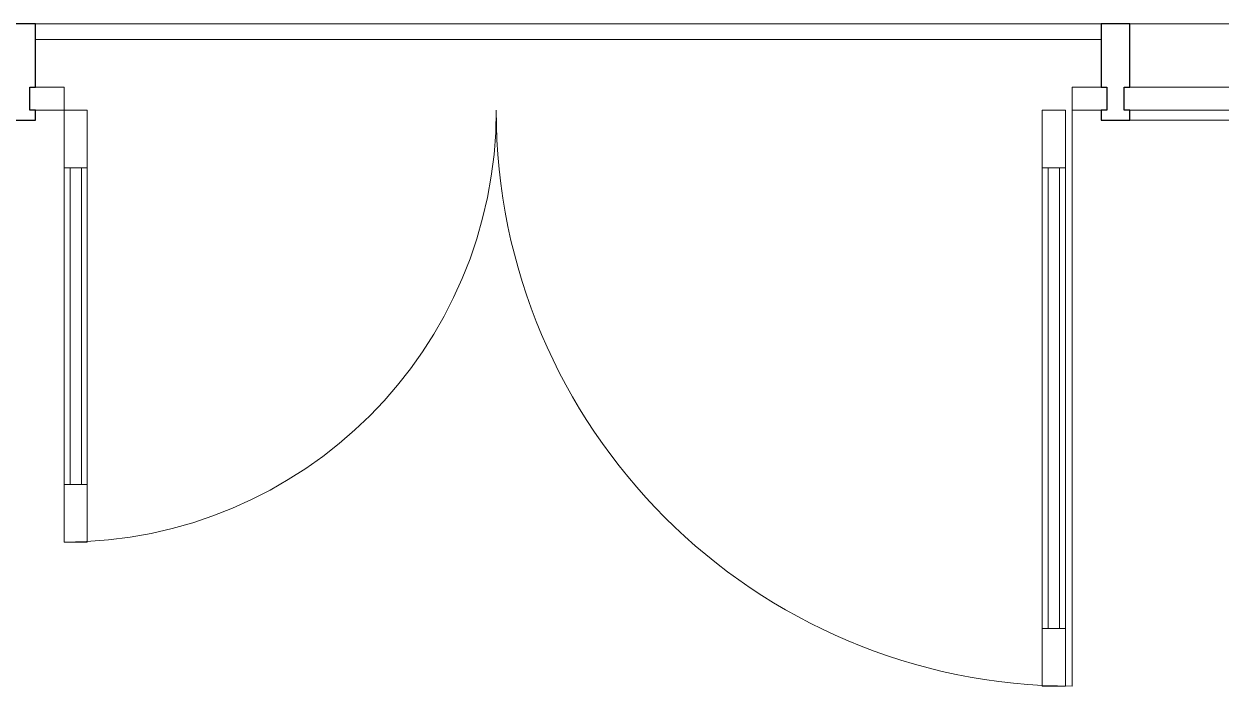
# Model space of a CAD drawing. Header units: millimetres. Extents: x 5993 to 95364, y 94667 to 143522.
# Drawn here: x 46777.3 to 46946.4, y 118789.5 to 118883.1 of the extents above; entities that cross this region are included whole.
import ezdxf

# ---------------------------------------------------------------- set-up
doc = ezdxf.new("R2010")
doc.units = ezdxf.units.MM
for name, color, linetype, lineweight in [('0-2', 7, 'Continuous', 9), ('Двери', 7, 'Continuous', 9), ('Импосты витража', 7, 'Continuous', 9), ('Импосты витража-1', 7, 'Continuous', 25), ('Остекление-1', 7, 'Continuous', 9), ('Перекрытия', 7, 'Continuous', 9), ('Элементы узлов', 7, 'Continuous', 9)]:
    doc.layers.add(name, color=color, linetype=linetype, lineweight=lineweight)

# ---------------------------------------------------------------- blocks, each defined once
blk = doc.blocks.new('PNS_Панель прямоугольная1 - Нр_Стекло - 40мм-27507872-АИ2_01_План напольных покрытий и плинтусов 1го этажа _Часть 1_')
at = {"layer": 'Остекление-1'}
for p, q in [((-127.5, 40), (127.5, 40)), ((-137.5, 0), (137.5, 0)), ((127.5, 0), (-127.5, 0))]:
    blk.add_line(p, q, dxfattribs=at)
blk = doc.blocks.new('Прямоугольный импост - Импост структурный с накладкой - 150мм-27507870-АИ2_01_План напольных покрытий и плинтусов 1го этажа _Часть 1_')
at = {"layer": 'Импосты витража'}
for p, q in [((65380, 60601.5), (65125, 60601.5)), ((65380, 60434.5), (65125, 60434.5))]:
    blk.add_line(p, q, dxfattribs=at)
blk = doc.blocks.new('Прямоугольный импост - Импост структурный с накладкой - 150мм-27103251-АИ2_01_План напольных покрытий и плинтусов 1го этажа _Часть 1_')
at = {"layer": 'Импосты витража-1'}
for p, q in [((-25, 0), (-25, 17)), ((-25, 17), (25, 17)), ((-15, 0), (-25, 0)), ((-15, -40), (-15, 0)), ((25, 0), (15, 0)), ((15, 0), (15, -40)), ((25, 17), (25, 0)), ((-25, -150), (-25, -40)), ((-25, -40), (-15, -40)), ((15, -40), (25, -40)), ((25, -40), (25, -150)), ((25, -150), (-25, -150))]:
    blk.add_line(p, q, dxfattribs=at)
blk = doc.blocks.new('Дверь_Витражная_СКБ_2Ст2 - ДВН_ДАО_Выход_функциональный выход-27507874-АИ2_01_План напольных покрытий и плинтусов 1го этажа _Часть 1_')
at = {"layer": 'Двери'}
for p, q in [((-875, -750), (-875, 0)), ((875, -1000), (875, 0))]:
    blk.add_line(p, q, dxfattribs=at)
for centre, radius, start, end in [((-875, 0), 750, 270, 0), ((875, 0), 1000, 180, 270)]:
    blk.add_arc(centre, radius, start, end, dxfattribs=at)
at = {"layer": 'Элементы узлов'}
for p, q in [((-925, 40), (-875, 40)), ((-875, 40), (-925, 40)), ((-875, 40), (-875, 0)), ((-875, 0), (-875, 40)), ((925, 40), (875, 40)), ((875, 40), (875, 0)), ((925, 40), (875, 40)), ((875, 40), (875, 0)), ((-875, 0), (-925, 0)), ((-925, 0), (-875, 0)), ((-835, 0), (-875, 0)), ((-875, -750), (-875, 0)), ((-835, 0), (-875, 0)), ((-875, 0), (-875, -750)), ((-835, -750), (-835, 0)), ((-835, -750), (-835, 0)), ((823, 0), (863, 0)), ((823, -1000), (823, 0)), ((823, 0), (823, -1000)), ((863, 0), (823, 0)), ((863, -1000), (863, 0)), ((863, -1000), (863, 0)), ((875, 0), (925, 0)), ((875, 0), (925, 0)), ((-875, -100), (-835, -100)), ((-865, -650), (-865, -100)), ((-845, -650), (-845, -100)), ((863, -100), (823, -100)), ((833, -900), (833, -100)), ((853, -900), (853, -100)), ((-875, -650), (-835, -650)), ((-875, -750), (-835, -750)), ((-875, -750), (-835, -750)), ((863, -900), (823, -900)), ((863, -1000), (823, -1000)), ((823, -1000), (863, -1000))]:
    blk.add_line(p, q, dxfattribs=at)

msp = doc.modelspace()

# ---------------------------------------------------------------- linework, layer by layer
at = {"layer": 'Перекрытия'}
for p, q in [((46778.9, 118883.06), (46929.48, 118883.06)), ((46929.48, 118880.86), (46778.9, 118880.86))]:
    msp.add_line(p, q, dxfattribs=at)

# ---------------------------------------------------------------- block references
at = {"layer": '0-2', "extrusion": (0, 0, -1), "xscale": 0.08139549610658335, "yscale": 0.08139549610658335, "zscale": 0.08139549610658335, "rotation": 180}
for p in [(-46776.87, 118870.85), (-46931.52, 118870.85)]:
    msp.add_blockref('Прямоугольный импост - Импост структурный с накладкой - 150мм-27103251-АИ2_01_План напольных покрытий и плинтусов 1го этажа _Часть 1_', p, dxfattribs=at)
at = {"layer": '0-2', "xscale": 0.08139549610658335, "yscale": 0.08139549610658335, "zscale": 0.08139549610658335}
for name, p in [('Прямоугольный импост - Импост структурный с накладкой - 150мм-27507870-АИ2_01_План напольных покрытий и плинтусов 1го этажа _Часть 1_', (41632.67, 113950.37)), ('Дверь_Витражная_СКБ_2Ст2 - ДВН_ДАО_Выход_функциональный выход-27507874-АИ2_01_План напольных покрытий и плинтусов 1го этажа _Часть 1_', (46854.19, 118870.85)), ('PNS_Панель прямоугольная1 - Нр_Стекло - 40мм-27507872-АИ2_01_План напольных покрытий и плинтусов 1го этажа _Часть 1_', (46943.93, 118870.85))]:
    msp.add_blockref(name, p, dxfattribs=at)

doc.saveas('drawing.dxf')
